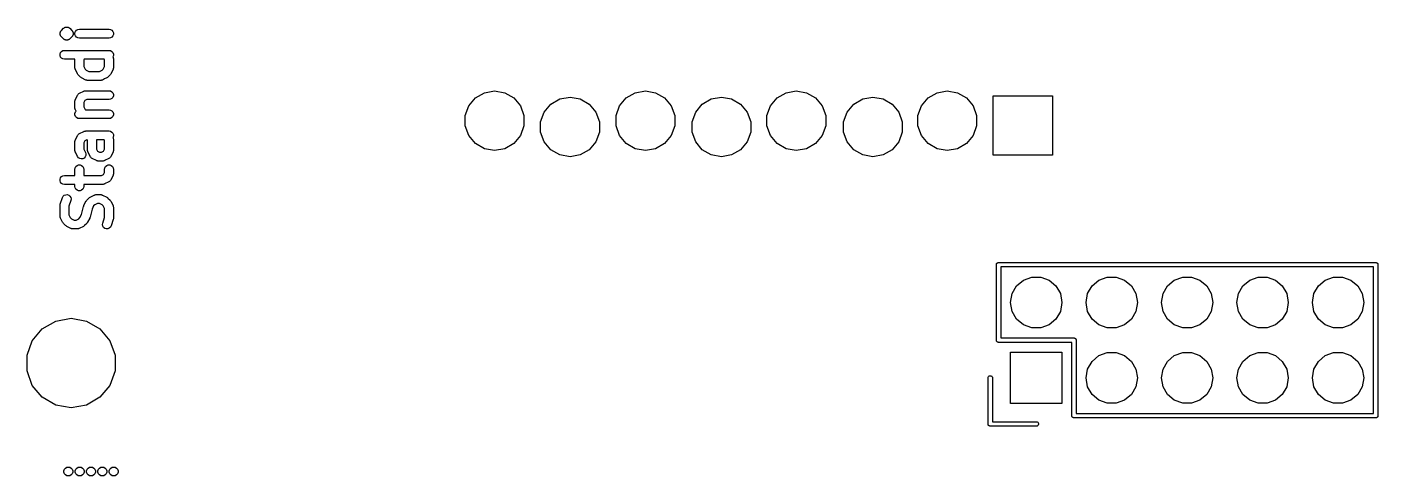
# Model space of a CAD drawing. Extents: x 94.7 to 182.4, y -163.6 to -70.2.
# Drawn here: x 96.02 to 141.5, y -128.8 to -113.69 of the extents above; entities that cross this region are included whole.
import ezdxf

# ---------------------------------------------------------------- set-up
doc = ezdxf.new("R2010")
doc.units = 0
doc.header["$MEASUREMENT"] = 0
doc.layers.add('BLACK', color=7, linetype='CONTINUOUS')

msp = doc.modelspace()

# ---------------------------------------------------------------- linework, layer by layer
at = {"layer": 'Black'}
for p, q in [((97.2547, -113.722), (97.264, -113.713)), ((97.264, -113.713), (97.2759, -113.707)), ((97.2759, -113.707), (97.2866, -113.7)), ((97.2866, -113.7), (97.2993, -113.696)), ((97.2993, -113.696), (97.3112, -113.691)), ((97.3112, -113.691), (97.3243, -113.69)), ((97.3243, -113.69), (97.3369, -113.686)), ((97.3369, -113.686), (97.35, -113.687)), ((97.35, -113.687), (97.3631, -113.686)), ((97.3631, -113.686), (97.3757, -113.69)), ((97.3757, -113.69), (97.3888, -113.691)), ((97.3888, -113.691), (97.4007, -113.696)), ((97.4007, -113.696), (97.4134, -113.7)), ((97.4134, -113.7), (97.4241, -113.707)), ((97.4241, -113.707), (97.436, -113.713)), ((97.436, -113.713), (97.4453, -113.722)), ((97.1291, -113.894), (97.1309, -113.888)), ((97.1303, -113.907), (97.1291, -113.894)), ((97.1291, -113.92), (97.1303, -113.907)), ((97.1309, -113.927), (97.1291, -113.92)), ((97.1309, -113.881), (97.1331, -113.875)), ((97.1309, -113.888), (97.1309, -113.881)), ((97.1309, -113.933), (97.1309, -113.927)), ((97.1331, -113.939), (97.1309, -113.933)), ((97.1331, -113.875), (97.1337, -113.868)), ((97.1337, -113.946), (97.1331, -113.939)), ((97.1337, -113.868), (97.1392, -113.856)), ((97.1392, -113.958), (97.1337, -113.946)), ((97.1392, -113.856), (97.1426, -113.844)), ((97.1426, -113.971), (97.1392, -113.958)), ((97.1426, -113.844), (97.1464, -113.838)), ((97.1464, -113.976), (97.1426, -113.971)), ((97.1464, -113.838), (97.1487, -113.832)), ((97.1487, -113.982), (97.1464, -113.976)), ((97.1487, -113.832), (97.1529, -113.827)), ((97.1529, -113.987), (97.1487, -113.982)), ((97.1529, -113.827), (97.1557, -113.821)), ((97.1557, -113.993), (97.1529, -113.987)), ((97.1557, -113.821), (97.165, -113.812)), ((97.165, -114.002), (97.1557, -113.993)), ((97.165, -113.812), (97.1725, -113.801)), ((97.1725, -114.013), (97.165, -114.002)), ((97.1725, -113.801), (97.2439, -113.73)), ((97.2439, -114.085), (97.1725, -114.013)), ((97.2439, -113.73), (97.2547, -113.722)), ((97.2547, -114.092), (97.2439, -114.085)), ((97.264, -114.101), (97.2547, -114.092)), ((97.2759, -114.107), (97.264, -114.101)), ((97.2866, -114.115), (97.2759, -114.107)), ((97.2993, -114.118), (97.2866, -114.115)), ((97.3112, -114.123), (97.2993, -114.118)), ((97.3243, -114.125), (97.3112, -114.123)), ((97.3369, -114.128), (97.3243, -114.125)), ((97.35, -114.127), (97.3369, -114.128)), ((97.3631, -114.128), (97.35, -114.127)), ((97.3757, -114.125), (97.3631, -114.128)), ((97.3888, -114.123), (97.3757, -114.125)), ((97.4007, -114.118), (97.3888, -114.123)), ((97.4134, -114.115), (97.4007, -114.118)), ((97.4241, -114.107), (97.4134, -114.115)), ((97.436, -114.101), (97.4241, -114.107)), ((97.4453, -114.092), (97.436, -114.101)), ((97.4453, -113.722), (97.4561, -113.73)), ((97.4561, -114.085), (97.4453, -114.092)), ((97.4561, -113.73), (97.5275, -113.801)), ((97.5275, -114.013), (97.4561, -114.085)), ((97.5275, -113.801), (97.535, -113.812)), ((97.535, -114.002), (97.5275, -114.013)), ((97.535, -113.812), (97.5443, -113.821)), ((97.5443, -113.993), (97.535, -114.002)), ((97.5443, -113.821), (97.5471, -113.827)), ((97.5471, -113.987), (97.5443, -113.993)), ((97.5471, -113.827), (97.5513, -113.832)), ((97.5513, -113.982), (97.5471, -113.987)), ((97.5513, -113.832), (97.5536, -113.838)), ((97.5536, -113.976), (97.5513, -113.982)), ((97.5536, -113.838), (97.5574, -113.844)), ((97.5574, -113.971), (97.5536, -113.976)), ((97.5574, -113.844), (97.5608, -113.856)), ((97.5608, -113.958), (97.5574, -113.971)), ((97.5608, -113.856), (97.5663, -113.868)), ((97.5663, -113.946), (97.5608, -113.958)), ((97.5663, -113.868), (97.5669, -113.875)), ((97.5669, -113.939), (97.5663, -113.946)), ((97.5669, -113.875), (97.5692, -113.881)), ((97.5692, -113.933), (97.5669, -113.939)), ((97.5692, -113.881), (97.5692, -113.888)), ((97.5692, -113.888), (97.5709, -113.894)), ((97.5709, -113.92), (97.5692, -113.927)), ((97.5692, -113.927), (97.5692, -113.933)), ((97.5709, -113.894), (97.5697, -113.907)), ((97.5697, -113.907), (97.5709, -113.92)), ((97.6309, -113.881), (97.6487, -113.832)), ((97.6309, -113.933), (97.6309, -113.881)), ((97.6487, -113.982), (97.6309, -113.933)), ((97.6487, -113.832), (97.6822, -113.792)), ((97.6822, -114.022), (97.6487, -113.982)), ((97.6822, -113.792), (97.7273, -113.766)), ((97.7273, -114.048), (97.6822, -114.022)), ((97.7273, -113.766), (97.7786, -113.757)), ((97.7786, -114.057), (97.7273, -114.048)), ((97.7786, -113.757), (98.7786, -113.757)), ((98.7786, -114.057), (97.7786, -114.057)), ((98.7786, -113.757), (98.8299, -113.766)), ((98.8299, -114.048), (98.7786, -114.057)), ((98.8299, -113.766), (98.875, -113.792)), ((98.875, -114.022), (98.8299, -114.048)), ((98.875, -113.792), (98.9085, -113.832)), ((98.9085, -113.982), (98.875, -114.022)), ((98.9085, -113.832), (98.9263, -113.881)), ((98.9263, -113.933), (98.9085, -113.982)), ((98.9263, -113.881), (98.9263, -113.933)), ((97.1309, -114.595), (97.1487, -114.546)), ((97.1309, -114.647), (97.1309, -114.595)), ((97.1487, -114.546), (97.1822, -114.507)), ((97.1822, -114.507), (97.2273, -114.48)), ((97.2273, -114.48), (97.2786, -114.471)), ((97.2786, -114.471), (98.7786, -114.471)), ((98.7786, -114.471), (98.8299, -114.48)), ((98.8299, -114.48), (98.875, -114.507)), ((98.875, -114.507), (98.9085, -114.546)), ((98.9085, -114.546), (98.9263, -114.595)), ((98.9263, -114.595), (98.9263, -114.647)), ((97.1487, -114.696), (97.1309, -114.647)), ((97.1822, -114.736), (97.1487, -114.696)), ((97.2273, -114.762), (97.1822, -114.736)), ((97.2786, -114.771), (97.2273, -114.762)), ((97.6286, -114.771), (97.2786, -114.771)), ((97.6286, -115.05), (97.6286, -114.771)), ((97.6301, -115.059), (97.6286, -115.05)), ((97.6296, -115.067), (97.6301, -115.059)), ((97.6346, -115.084), (97.6296, -115.067)), ((97.6376, -115.101), (97.6346, -115.084)), ((97.9427, -114.771), (97.9286, -114.8)), ((97.9286, -114.8), (97.9286, -115.015)), ((97.9286, -115.015), (97.9733, -115.104)), ((98.6144, -114.771), (97.9427, -114.771)), ((98.5839, -115.104), (98.6286, -115.015)), ((98.6286, -114.8), (98.6144, -114.771)), ((98.6286, -115.015), (98.6286, -114.8)), ((98.9263, -114.647), (98.9101, -114.692)), ((98.9101, -114.692), (98.9127, -114.697)), ((98.9127, -114.697), (98.9152, -114.705)), ((98.9152, -114.705), (98.9195, -114.713)), ((98.9195, -114.713), (98.9226, -114.73)), ((98.9226, -115.084), (98.9195, -115.101)), ((98.9226, -114.73), (98.9276, -114.747)), ((98.9276, -115.067), (98.9226, -115.084)), ((98.9276, -114.747), (98.9271, -114.756)), ((98.9271, -114.756), (98.9286, -114.764)), ((98.9286, -115.05), (98.9271, -115.059)), ((98.9271, -115.059), (98.9276, -115.067)), ((98.9286, -114.764), (98.9286, -115.05)), ((97.6419, -115.109), (97.6376, -115.101)), ((97.6444, -115.117), (97.6419, -115.109)), ((97.7158, -115.26), (97.6444, -115.117)), ((97.7301, -115.279), (97.7158, -115.26)), ((97.7439, -115.299), (97.7301, -115.279)), ((97.8154, -115.37), (97.7439, -115.299)), ((97.8351, -115.384), (97.8154, -115.37)), ((97.8543, -115.398), (97.8351, -115.384)), ((97.9972, -115.47), (97.8543, -115.398)), ((97.9733, -115.104), (98.0103, -115.141)), ((98.0055, -115.472), (97.9972, -115.47)), ((98.013, -115.477), (98.0055, -115.472)), ((98.0103, -115.141), (98.0997, -115.186)), ((98.0303, -115.48), (98.013, -115.477)), ((98.0471, -115.485), (98.0303, -115.48)), ((98.0558, -115.484), (98.0471, -115.485)), ((98.0643, -115.486), (98.0558, -115.484)), ((98.4929, -115.486), (98.0643, -115.486)), ((98.0997, -115.186), (98.4574, -115.186)), ((98.4574, -115.186), (98.5469, -115.141)), ((98.5014, -115.484), (98.4929, -115.486)), ((98.51, -115.485), (98.5014, -115.484)), ((98.5268, -115.48), (98.51, -115.485)), ((98.5442, -115.477), (98.5268, -115.48)), ((98.5517, -115.472), (98.5442, -115.477)), ((98.5469, -115.141), (98.5839, -115.104)), ((98.5599, -115.47), (98.5517, -115.472)), ((98.6286, -115.436), (98.5599, -115.47)), ((98.7028, -115.398), (98.6286, -115.436)), ((98.7221, -115.384), (98.7028, -115.398)), ((98.7418, -115.37), (98.7221, -115.384)), ((98.8132, -115.299), (98.7418, -115.37)), ((98.827, -115.279), (98.8132, -115.299)), ((98.8413, -115.26), (98.827, -115.279)), ((98.9127, -115.117), (98.8413, -115.26)), ((98.9152, -115.109), (98.9127, -115.117)), ((98.9195, -115.101), (98.9152, -115.109)), ((97.6444, -116.126), (97.7158, -115.983)), ((97.7158, -115.983), (97.7289, -115.965)), ((97.7289, -115.965), (97.7411, -115.947)), ((97.7411, -115.947), (97.7444, -115.944)), ((97.7444, -115.944), (97.7469, -115.941)), ((97.7469, -115.941), (97.7652, -115.929)), ((97.7652, -115.929), (97.7829, -115.916)), ((97.7829, -115.916), (97.9258, -115.844)), ((97.9258, -115.844), (97.9341, -115.842)), ((97.9341, -115.842), (97.9416, -115.838)), ((97.9416, -115.838), (97.9589, -115.835)), ((97.9589, -115.835), (97.9757, -115.83)), ((97.9757, -115.83), (97.9843, -115.83)), ((97.9843, -115.83), (97.9929, -115.829)), ((97.9929, -115.829), (98.7786, -115.829)), ((98.7786, -115.829), (98.8299, -115.838)), ((98.8299, -115.838), (98.875, -115.864)), ((98.875, -115.864), (98.9085, -115.904)), ((98.9085, -115.904), (98.9263, -115.953)), ((98.9263, -115.953), (98.9263, -116.005)), ((111.115, -116.071), (111.417, -115.897)), ((111.417, -115.897), (111.76, -115.836)), ((111.76, -115.836), (112.103, -115.897)), ((112.103, -115.897), (112.405, -116.071)), ((116.195, -116.071), (116.497, -115.897)), ((116.497, -115.897), (116.84, -115.836)), ((116.84, -115.836), (117.183, -115.897)), ((117.183, -115.897), (117.485, -116.071)), ((121.275, -116.071), (121.577, -115.897)), ((121.577, -115.897), (121.92, -115.836)), ((121.92, -115.836), (122.263, -115.897)), ((122.263, -115.897), (122.565, -116.071)), ((126.355, -116.071), (126.657, -115.897)), ((126.657, -115.897), (127, -115.836)), ((127, -115.836), (127.343, -115.897)), ((127.343, -115.897), (127.645, -116.071)), ((97.6286, -116.193), (97.6301, -116.184)), ((97.6286, -116.407), (97.6286, -116.193)), ((97.6301, -116.416), (97.6286, -116.407)), ((97.6296, -116.176), (97.6346, -116.159)), ((97.6301, -116.184), (97.6296, -116.176)), ((97.6296, -116.424), (97.6301, -116.416)), ((97.6346, -116.441), (97.6296, -116.424)), ((97.6346, -116.159), (97.6376, -116.142)), ((97.6376, -116.458), (97.6346, -116.441)), ((97.6376, -116.142), (97.6419, -116.134)), ((97.6419, -116.134), (97.6444, -116.126)), ((97.9618, -116.162), (97.9286, -116.228)), ((97.9286, -116.228), (97.9286, -116.372)), ((97.9286, -116.372), (97.9733, -116.461)), ((98.0283, -116.129), (97.9618, -116.162)), ((98.7786, -116.129), (98.0283, -116.129)), ((98.8299, -116.12), (98.7786, -116.129)), ((98.875, -116.093), (98.8299, -116.12)), ((98.9085, -116.054), (98.875, -116.093)), ((98.9263, -116.005), (98.9085, -116.054)), ((110.771, -116.666), (110.891, -116.338)), ((110.891, -116.338), (111.115, -116.071)), ((112.405, -116.071), (112.629, -116.338)), ((112.629, -116.338), (112.749, -116.666)), ((113.431, -116.548), (113.655, -116.281)), ((113.655, -116.281), (113.957, -116.107)), ((113.957, -116.107), (114.3, -116.046)), ((114.3, -116.046), (114.643, -116.107)), ((114.643, -116.107), (114.945, -116.281)), ((114.945, -116.281), (115.169, -116.548)), ((115.851, -116.666), (115.971, -116.338)), ((115.971, -116.338), (116.195, -116.071)), ((117.485, -116.071), (117.709, -116.338)), ((117.709, -116.338), (117.829, -116.666)), ((118.531, -116.548), (118.755, -116.281)), ((118.755, -116.281), (119.057, -116.107)), ((119.057, -116.107), (119.4, -116.046)), ((119.4, -116.046), (119.743, -116.107)), ((119.743, -116.107), (120.045, -116.281)), ((120.045, -116.281), (120.269, -116.548)), ((120.931, -116.666), (121.051, -116.338)), ((121.051, -116.338), (121.275, -116.071)), ((122.565, -116.071), (122.789, -116.338)), ((122.789, -116.338), (122.909, -116.666)), ((123.631, -116.548), (123.855, -116.281)), ((123.855, -116.281), (124.157, -116.107)), ((124.157, -116.107), (124.5, -116.046)), ((124.5, -116.046), (124.843, -116.107)), ((124.843, -116.107), (125.145, -116.281)), ((125.145, -116.281), (125.369, -116.548)), ((126.011, -116.666), (126.131, -116.338)), ((126.131, -116.338), (126.355, -116.071)), ((127.645, -116.071), (127.869, -116.338)), ((127.869, -116.338), (127.989, -116.666)), ((128.55, -118), (128.55, -116)), ((128.55, -116), (130.55, -116)), ((130.55, -116), (130.55, -118)), ((97.6309, -116.595), (97.6487, -116.546)), ((97.6309, -116.647), (97.6309, -116.595)), ((97.6487, -116.696), (97.6309, -116.647)), ((97.6419, -116.466), (97.6376, -116.458)), ((97.6444, -116.474), (97.6419, -116.466)), ((97.6686, -116.523), (97.6444, -116.474)), ((97.6487, -116.546), (97.6686, -116.523)), ((97.6822, -116.736), (97.6487, -116.696)), ((97.7273, -116.762), (97.6822, -116.736)), ((97.7786, -116.771), (97.7273, -116.762)), ((98.7786, -116.771), (97.7786, -116.771)), ((97.9733, -116.461), (97.9836, -116.471)), ((97.9836, -116.471), (98.7786, -116.471)), ((98.7786, -116.471), (98.8299, -116.48)), ((98.8299, -116.762), (98.7786, -116.771)), ((98.8299, -116.48), (98.875, -116.507)), ((98.875, -116.736), (98.8299, -116.762)), ((98.875, -116.507), (98.9085, -116.546)), ((98.9085, -116.696), (98.875, -116.736)), ((98.9085, -116.546), (98.9263, -116.595)), ((98.9263, -116.647), (98.9085, -116.696)), ((98.9263, -116.595), (98.9263, -116.647)), ((110.771, -117.014), (110.771, -116.666)), ((112.749, -116.666), (112.749, -117.014)), ((113.311, -116.876), (113.431, -116.548)), ((113.311, -117.224), (113.311, -116.876)), ((115.169, -116.548), (115.289, -116.876)), ((115.289, -116.876), (115.289, -117.224)), ((115.851, -117.014), (115.851, -116.666)), ((117.829, -116.666), (117.829, -117.014)), ((118.411, -116.876), (118.531, -116.548)), ((118.411, -117.224), (118.411, -116.876)), ((120.269, -116.548), (120.389, -116.876)), ((120.389, -116.876), (120.389, -117.224)), ((120.931, -117.014), (120.931, -116.666)), ((122.909, -116.666), (122.909, -117.014)), ((123.511, -116.876), (123.631, -116.548)), ((123.511, -117.224), (123.511, -116.876)), ((125.369, -116.548), (125.489, -116.876)), ((125.489, -116.876), (125.489, -117.224)), ((126.011, -117.014), (126.011, -116.666)), ((127.989, -116.666), (127.989, -117.014)), ((97.6444, -117.483), (97.7158, -117.34)), ((97.7158, -117.34), (97.7289, -117.322)), ((97.7289, -117.322), (97.7411, -117.304)), ((97.7411, -117.304), (97.7444, -117.302)), ((97.7444, -117.302), (97.7469, -117.298)), ((97.7469, -117.298), (97.7652, -117.286)), ((97.7652, -117.286), (97.7829, -117.273)), ((97.7829, -117.273), (97.9258, -117.202)), ((97.9258, -117.202), (97.9341, -117.199)), ((97.9341, -117.199), (97.9416, -117.195)), ((97.9416, -117.195), (97.9589, -117.192)), ((97.9589, -117.192), (97.9757, -117.187)), ((97.9757, -117.187), (97.9843, -117.187)), ((97.9843, -117.187), (97.9929, -117.186)), ((97.9929, -117.186), (98.7786, -117.186)), ((98.7786, -117.186), (98.8299, -117.195)), ((98.8299, -117.195), (98.875, -117.221)), ((98.875, -117.221), (98.9085, -117.261)), ((98.9085, -117.261), (98.9263, -117.31)), ((98.9263, -117.31), (98.9263, -117.362)), ((110.891, -117.342), (110.771, -117.014)), ((111.115, -117.609), (110.891, -117.342)), ((112.629, -117.342), (112.405, -117.609)), ((112.749, -117.014), (112.629, -117.342)), ((113.431, -117.552), (113.311, -117.224)), ((115.289, -117.224), (115.169, -117.552)), ((115.971, -117.342), (115.851, -117.014)), ((116.195, -117.609), (115.971, -117.342)), ((117.709, -117.342), (117.485, -117.609)), ((117.829, -117.014), (117.709, -117.342)), ((118.531, -117.552), (118.411, -117.224)), ((120.389, -117.224), (120.269, -117.552)), ((121.051, -117.342), (120.931, -117.014)), ((121.275, -117.609), (121.051, -117.342)), ((122.789, -117.342), (122.565, -117.609)), ((122.909, -117.014), (122.789, -117.342)), ((123.631, -117.552), (123.511, -117.224)), ((125.489, -117.224), (125.369, -117.552)), ((126.131, -117.342), (126.011, -117.014)), ((126.355, -117.609), (126.131, -117.342)), ((127.869, -117.342), (127.645, -117.609)), ((127.989, -117.014), (127.869, -117.342)), ((97.6286, -117.55), (97.6301, -117.541)), ((97.6286, -117.836), (97.6286, -117.55)), ((97.6296, -117.533), (97.6346, -117.516)), ((97.6301, -117.541), (97.6296, -117.533)), ((97.6346, -117.516), (97.6376, -117.499)), ((97.6376, -117.499), (97.6419, -117.491)), ((97.6419, -117.491), (97.6444, -117.483)), ((97.9618, -117.519), (97.9286, -117.585)), ((97.9286, -117.585), (97.9286, -117.8)), ((97.9286, -117.8), (97.9842, -117.911)), ((98.0283, -117.486), (97.9618, -117.519)), ((98.043, -117.486), (98.0283, -117.486)), ((98.0571, -117.514), (98.043, -117.486)), ((98.0571, -117.836), (98.0571, -117.514)), ((98.6144, -117.486), (98.3571, -117.486)), ((98.3571, -117.486), (98.3571, -117.8)), ((98.3571, -117.8), (98.3904, -117.867)), ((98.5953, -117.867), (98.6286, -117.8)), ((98.6286, -117.514), (98.6144, -117.486)), ((98.6286, -117.8), (98.6286, -117.514)), ((98.9263, -117.362), (98.9101, -117.406)), ((98.9101, -117.406), (98.9127, -117.411)), ((98.9127, -117.411), (98.9152, -117.42)), ((98.9152, -117.42), (98.9195, -117.427)), ((98.9195, -117.427), (98.9226, -117.445)), ((98.9226, -117.445), (98.9276, -117.461)), ((98.9276, -117.461), (98.9271, -117.47)), ((98.9271, -117.47), (98.9286, -117.479)), ((98.9286, -117.479), (98.9286, -117.836)), ((111.417, -117.783), (111.115, -117.609)), ((111.76, -117.844), (111.417, -117.783)), ((112.103, -117.783), (111.76, -117.844)), ((112.405, -117.609), (112.103, -117.783)), ((113.655, -117.819), (113.431, -117.552)), ((115.169, -117.552), (114.945, -117.819)), ((116.497, -117.783), (116.195, -117.609)), ((116.84, -117.844), (116.497, -117.783)), ((117.183, -117.783), (116.84, -117.844)), ((117.485, -117.609), (117.183, -117.783)), ((118.755, -117.819), (118.531, -117.552)), ((120.269, -117.552), (120.045, -117.819)), ((121.577, -117.783), (121.275, -117.609)), ((121.92, -117.844), (121.577, -117.783)), ((122.263, -117.783), (121.92, -117.844)), ((122.565, -117.609), (122.263, -117.783)), ((123.855, -117.819), (123.631, -117.552)), ((125.369, -117.552), (125.145, -117.819)), ((126.657, -117.783), (126.355, -117.609)), ((127, -117.844), (126.657, -117.783)), ((127.343, -117.783), (127, -117.844)), ((127.645, -117.609), (127.343, -117.783)), ((97.6301, -117.844), (97.6286, -117.836)), ((97.6296, -117.853), (97.6301, -117.844)), ((97.6346, -117.87), (97.6296, -117.853)), ((97.6376, -117.887), (97.6346, -117.87)), ((97.6419, -117.895), (97.6376, -117.887)), ((97.6444, -117.903), (97.6419, -117.895)), ((97.7158, -118.046), (97.6444, -117.903)), ((97.7469, -118.087), (97.7158, -118.046)), ((97.7903, -118.116), (97.7469, -118.087)), ((97.841, -118.128), (97.7903, -118.116)), ((97.8928, -118.122), (97.841, -118.128)), ((97.9394, -118.099), (97.8928, -118.122)), ((97.9752, -118.061), (97.9394, -118.099)), ((97.9959, -118.013), (97.9752, -118.061)), ((97.9842, -117.911), (97.999, -117.961)), ((97.999, -117.961), (97.9959, -118.013)), ((98.0586, -117.844), (98.0571, -117.836)), ((98.0581, -117.853), (98.0586, -117.844)), ((98.0631, -117.87), (98.0581, -117.853)), ((98.0662, -117.887), (98.0631, -117.87)), ((98.0705, -117.895), (98.0662, -117.887)), ((98.073, -117.903), (98.0705, -117.895)), ((98.1444, -118.046), (98.073, -117.903)), ((98.1575, -118.063), (98.1444, -118.046)), ((98.1696, -118.082), (98.1575, -118.063)), ((98.173, -118.084), (98.1696, -118.082)), ((98.1754, -118.087), (98.173, -118.084)), ((98.1938, -118.1), (98.1754, -118.087)), ((98.2115, -118.113), (98.1938, -118.1)), ((98.3543, -118.184), (98.2115, -118.113)), ((98.3626, -118.187), (98.3543, -118.184)), ((98.3701, -118.191), (98.3626, -118.187)), ((98.3874, -118.194), (98.3701, -118.191)), ((98.4043, -118.199), (98.3874, -118.194)), ((98.3904, -117.867), (98.4568, -117.9)), ((98.4129, -118.198), (98.4043, -118.199)), ((98.4214, -118.2), (98.4129, -118.198)), ((98.5643, -118.2), (98.4214, -118.2)), ((98.4568, -117.9), (98.5289, -117.9)), ((98.5289, -117.9), (98.5953, -117.867)), ((98.5728, -118.198), (98.5643, -118.2)), ((98.5814, -118.199), (98.5728, -118.198)), ((98.5983, -118.194), (98.5814, -118.199)), ((98.6156, -118.191), (98.5983, -118.194)), ((98.6231, -118.187), (98.6156, -118.191)), ((98.6286, -118.185), (98.6231, -118.187)), ((98.6314, -118.184), (98.6286, -118.185)), ((98.7742, -118.113), (98.6314, -118.184)), ((98.7919, -118.1), (98.7742, -118.113)), ((98.8103, -118.087), (98.7919, -118.1)), ((98.8127, -118.084), (98.8103, -118.087)), ((98.8161, -118.082), (98.8127, -118.084)), ((98.8282, -118.063), (98.8161, -118.082)), ((98.8413, -118.046), (98.8282, -118.063)), ((98.9127, -117.903), (98.8413, -118.046)), ((98.9152, -117.895), (98.9127, -117.903)), ((98.9195, -117.887), (98.9152, -117.895)), ((98.9226, -117.87), (98.9195, -117.887)), ((98.9276, -117.853), (98.9226, -117.87)), ((98.9286, -117.836), (98.9271, -117.844)), ((98.9271, -117.844), (98.9276, -117.853)), ((113.957, -117.993), (113.655, -117.819)), ((114.3, -118.054), (113.957, -117.993)), ((114.643, -117.993), (114.3, -118.054)), ((114.945, -117.819), (114.643, -117.993)), ((119.057, -117.993), (118.755, -117.819)), ((119.4, -118.054), (119.057, -117.993)), ((119.743, -117.993), (119.4, -118.054)), ((120.045, -117.819), (119.743, -117.993)), ((124.157, -117.993), (123.855, -117.819)), ((124.5, -118.054), (124.157, -117.993)), ((124.843, -117.993), (124.5, -118.054)), ((125.145, -117.819), (124.843, -117.993)), ((130.55, -118), (128.55, -118)), ((97.1487, -118.761), (97.1822, -118.721)), ((97.1822, -118.721), (97.2273, -118.695)), ((97.2273, -118.695), (97.2786, -118.686)), ((97.2786, -118.686), (97.6286, -118.686)), ((97.6286, -118.479), (97.6376, -118.427)), ((97.6286, -118.686), (97.6286, -118.479)), ((97.6376, -118.427), (97.6637, -118.382)), ((97.6637, -118.382), (97.7036, -118.349)), ((97.7036, -118.349), (97.7525, -118.331)), ((97.7525, -118.331), (97.8046, -118.331)), ((97.8046, -118.331), (97.8536, -118.349)), ((97.8536, -118.349), (97.8935, -118.382)), ((97.8935, -118.382), (97.9195, -118.427)), ((97.9195, -118.427), (97.9286, -118.479)), ((97.9286, -118.479), (97.9286, -118.686)), ((97.9286, -118.686), (98.5289, -118.686)), ((98.5289, -118.686), (98.5953, -118.652)), ((98.5953, -118.652), (98.6286, -118.586)), ((98.6286, -118.479), (98.6376, -118.427)), ((98.6286, -118.586), (98.6286, -118.479)), ((98.6376, -118.427), (98.6637, -118.382)), ((98.6637, -118.382), (98.7036, -118.349)), ((98.7036, -118.349), (98.7525, -118.331)), ((98.7525, -118.331), (98.8046, -118.331)), ((98.8046, -118.331), (98.8536, -118.349)), ((98.9127, -118.689), (98.8413, -118.831)), ((98.8536, -118.349), (98.8935, -118.382)), ((98.8935, -118.382), (98.9195, -118.427)), ((98.9152, -118.68), (98.9127, -118.689)), ((98.9195, -118.673), (98.9152, -118.68)), ((98.9195, -118.427), (98.9286, -118.479)), ((98.9226, -118.655), (98.9195, -118.673)), ((98.9276, -118.639), (98.9226, -118.655)), ((98.9286, -118.621), (98.9271, -118.63)), ((98.9271, -118.63), (98.9276, -118.639)), ((98.9286, -118.479), (98.9286, -118.621)), ((97.1309, -118.81), (97.1487, -118.761)), ((97.1309, -118.862), (97.1309, -118.81)), ((97.1487, -118.911), (97.1309, -118.862)), ((97.1822, -118.951), (97.1487, -118.911)), ((97.2273, -118.977), (97.1822, -118.951)), ((97.2786, -118.986), (97.2273, -118.977)), ((97.6286, -118.986), (97.2786, -118.986)), ((97.6286, -119.05), (97.6286, -118.986)), ((97.6376, -119.101), (97.6286, -119.05)), ((97.6637, -119.146), (97.6376, -119.101)), ((97.7036, -119.18), (97.6637, -119.146)), ((97.8935, -119.146), (97.8536, -119.18)), ((97.9195, -119.101), (97.8935, -119.146)), ((97.9286, -119.05), (97.9195, -119.101)), ((98.5643, -118.986), (97.9286, -118.986)), ((97.9286, -118.986), (97.9286, -119.05)), ((98.5728, -118.984), (98.5643, -118.986)), ((98.5814, -118.985), (98.5728, -118.984)), ((98.5983, -118.98), (98.5814, -118.985)), ((98.6156, -118.977), (98.5983, -118.98)), ((98.6231, -118.972), (98.6156, -118.977)), ((98.6314, -118.97), (98.6231, -118.972)), ((98.7742, -118.898), (98.6314, -118.97)), ((98.7919, -118.885), (98.7742, -118.898)), ((98.8103, -118.873), (98.7919, -118.885)), ((98.8127, -118.87), (98.8103, -118.873)), ((98.8161, -118.867), (98.8127, -118.87)), ((98.8282, -118.849), (98.8161, -118.867)), ((98.8413, -118.831), (98.8282, -118.849)), ((97.1363, -119.645), (97.2077, -119.431)), ((97.2077, -119.431), (97.2325, -119.385)), ((97.2325, -119.385), (97.2715, -119.351)), ((97.2715, -119.351), (97.3199, -119.332)), ((97.3199, -119.332), (97.372, -119.33)), ((97.372, -119.33), (97.4214, -119.347)), ((97.4214, -119.347), (97.4622, -119.379)), ((97.4923, -119.526), (97.4286, -119.717)), ((97.4622, -119.379), (97.4895, -119.423)), ((97.4895, -119.423), (97.4999, -119.474)), ((97.4999, -119.474), (97.4923, -119.526)), ((97.7525, -119.198), (97.7036, -119.18)), ((97.8046, -119.198), (97.7525, -119.198)), ((97.8536, -119.18), (97.8046, -119.198)), ((97.9301, -119.697), (98.0016, -119.554)), ((98.0016, -119.554), (98.0159, -119.535)), ((98.0159, -119.535), (98.0296, -119.515)), ((98.0296, -119.515), (98.1011, -119.444)), ((98.1011, -119.444), (98.1208, -119.43)), ((98.1208, -119.43), (98.1401, -119.416)), ((98.1401, -119.416), (98.2829, -119.344)), ((98.2829, -119.344), (98.2912, -119.342)), ((98.2912, -119.342), (98.2987, -119.338)), ((98.3854, -119.629), (98.296, -119.673)), ((98.2987, -119.338), (98.316, -119.335)), ((98.316, -119.335), (98.3329, -119.33)), ((98.3329, -119.33), (98.3415, -119.33)), ((98.3415, -119.33), (98.35, -119.329)), ((98.35, -119.329), (98.4929, -119.329)), ((98.4574, -119.629), (98.3854, -119.629)), ((98.5469, -119.673), (98.4574, -119.629)), ((98.4929, -119.329), (98.5014, -119.33)), ((98.5014, -119.33), (98.51, -119.33)), ((98.51, -119.33), (98.5269, -119.335)), ((98.5269, -119.335), (98.5442, -119.338)), ((98.5442, -119.338), (98.5517, -119.342)), ((98.5517, -119.342), (98.5599, -119.344)), ((98.5599, -119.344), (98.7028, -119.416)), ((98.7028, -119.416), (98.7221, -119.43)), ((98.7221, -119.43), (98.7418, -119.444)), ((98.7418, -119.444), (98.8132, -119.515)), ((98.8132, -119.515), (98.827, -119.535)), ((98.827, -119.535), (98.8413, -119.554)), ((98.8413, -119.554), (98.9127, -119.697)), ((97.1286, -119.693), (97.1327, -119.669)), ((97.1286, -120.05), (97.1286, -119.693)), ((97.1301, -120.059), (97.1286, -120.05)), ((97.1296, -120.067), (97.1301, -120.059)), ((97.1346, -120.084), (97.1296, -120.067)), ((97.1327, -119.669), (97.1363, -119.645)), ((97.1376, -120.101), (97.1346, -120.084)), ((97.4286, -119.717), (97.4286, -120.015)), ((97.4286, -120.015), (97.4733, -120.104)), ((97.7982, -120.104), (97.8513, -119.998)), ((97.8513, -119.998), (97.9188, -119.728)), ((97.9188, -119.728), (97.9254, -119.713)), ((97.9254, -119.713), (97.9301, -119.697)), ((98.1384, -120.086), (98.1317, -120.101)), ((98.2058, -119.817), (98.1384, -120.086)), ((98.259, -119.71), (98.2058, -119.817)), ((98.296, -119.673), (98.259, -119.71)), ((98.5839, -119.71), (98.5469, -119.673)), ((98.6286, -119.8), (98.5839, -119.71)), ((98.6286, -120.097), (98.6286, -119.8)), ((98.9127, -119.697), (98.9152, -119.705)), ((98.9152, -119.705), (98.9195, -119.713)), ((98.9195, -119.713), (98.9226, -119.73)), ((98.9226, -119.73), (98.9276, -119.747)), ((98.9276, -119.747), (98.9271, -119.756)), ((98.9271, -119.756), (98.9286, -119.764)), ((98.9286, -119.764), (98.9286, -120.121)), ((97.1419, -120.109), (97.1376, -120.101)), ((97.1444, -120.117), (97.1419, -120.109)), ((97.2158, -120.26), (97.1444, -120.117)), ((97.2301, -120.279), (97.2158, -120.26)), ((97.2439, -120.299), (97.2301, -120.279)), ((97.3154, -120.37), (97.2439, -120.299)), ((97.3351, -120.384), (97.3154, -120.37)), ((97.3543, -120.398), (97.3351, -120.384)), ((97.4972, -120.47), (97.3543, -120.398)), ((97.4733, -120.104), (97.5103, -120.141)), ((97.5055, -120.472), (97.4972, -120.47)), ((97.513, -120.477), (97.5055, -120.472)), ((97.5103, -120.141), (97.5997, -120.186)), ((97.5303, -120.48), (97.513, -120.477)), ((97.5471, -120.485), (97.5303, -120.48)), ((97.5558, -120.484), (97.5471, -120.485)), ((97.5643, -120.486), (97.5558, -120.484)), ((97.7071, -120.486), (97.5643, -120.486)), ((97.5997, -120.186), (97.6717, -120.186)), ((97.6717, -120.186), (97.7611, -120.141)), ((97.7157, -120.484), (97.7071, -120.486)), ((97.7243, -120.485), (97.7157, -120.484)), ((97.7411, -120.48), (97.7243, -120.485)), ((97.7584, -120.477), (97.7411, -120.48)), ((97.7659, -120.472), (97.7584, -120.477)), ((97.7611, -120.141), (97.7982, -120.104)), ((97.7742, -120.47), (97.7659, -120.472)), ((97.9171, -120.398), (97.7742, -120.47)), ((97.9364, -120.384), (97.9171, -120.398)), ((97.9561, -120.37), (97.9364, -120.384)), ((98.0275, -120.299), (97.9561, -120.37)), ((98.0413, -120.279), (98.0275, -120.299)), ((98.0556, -120.26), (98.0413, -120.279)), ((98.127, -120.117), (98.0556, -120.26)), ((98.1317, -120.101), (98.127, -120.117)), ((98.5572, -120.34), (98.5648, -120.288)), ((98.5676, -120.391), (98.5572, -120.34)), ((98.5648, -120.288), (98.6286, -120.097)), ((98.5949, -120.435), (98.5676, -120.391)), ((98.6357, -120.468), (98.5949, -120.435)), ((98.6851, -120.484), (98.6357, -120.468)), ((98.7372, -120.483), (98.6851, -120.484)), ((98.7857, -120.464), (98.7372, -120.483)), ((98.8246, -120.429), (98.7857, -120.464)), ((98.8494, -120.383), (98.8246, -120.429)), ((98.9209, -120.169), (98.8494, -120.383)), ((98.9244, -120.145), (98.9209, -120.169)), ((98.9286, -120.121), (98.9244, -120.145)), ((128.655, -121.69), (128.656, -121.684)), ((128.655, -124.23), (128.655, -121.69)), ((128.656, -121.677), (128.658, -121.671)), ((128.656, -121.684), (128.656, -121.677)), ((128.658, -121.671), (128.66, -121.664)), ((128.66, -121.664), (128.663, -121.659)), ((128.663, -121.659), (128.665, -121.653)), ((128.665, -121.653), (128.669, -121.647)), ((128.669, -121.647), (128.673, -121.642)), ((128.673, -121.642), (128.678, -121.638)), ((128.678, -121.638), (128.682, -121.633)), ((128.682, -121.633), (128.687, -121.629)), ((128.687, -121.629), (128.693, -121.625)), ((128.693, -121.625), (128.699, -121.623)), ((128.699, -121.623), (128.704, -121.62)), ((128.704, -121.62), (128.711, -121.618)), ((128.711, -121.618), (128.717, -121.616)), ((128.717, -121.616), (128.724, -121.616)), ((128.724, -121.616), (128.73, -121.615)), ((128.73, -121.615), (141.43, -121.615)), ((141.355, -121.765), (128.805, -121.765)), ((128.805, -121.765), (128.805, -124.155)), ((141.355, -126.695), (141.355, -121.765)), ((141.43, -121.615), (141.436, -121.616)), ((141.436, -121.616), (141.443, -121.616)), ((141.443, -121.616), (141.449, -121.618)), ((141.449, -121.618), (141.456, -121.62)), ((141.456, -121.62), (141.461, -121.623)), ((141.461, -121.623), (141.468, -121.625)), ((141.468, -121.625), (141.473, -121.629)), ((141.473, -121.629), (141.478, -121.633)), ((141.478, -121.633), (141.482, -121.638)), ((141.482, -121.638), (141.487, -121.642)), ((141.487, -121.642), (141.491, -121.647)), ((141.491, -121.647), (141.495, -121.653)), ((141.495, -121.653), (141.497, -121.659)), ((141.497, -121.659), (141.5, -121.664)), ((141.5, -121.664), (141.502, -121.671)), ((141.502, -121.671), (141.504, -121.677)), ((141.504, -121.677), (141.504, -121.684)), ((141.504, -121.684), (141.505, -121.69)), ((141.505, -121.69), (141.505, -126.77)), ((129.338, -122.402), (129.568, -122.209)), ((129.568, -122.209), (129.85, -122.106)), ((129.85, -122.106), (130.15, -122.106)), ((130.15, -122.106), (130.432, -122.209)), ((130.432, -122.209), (130.662, -122.402)), ((131.878, -122.402), (132.108, -122.209)), ((132.108, -122.209), (132.39, -122.106)), ((132.39, -122.106), (132.69, -122.106)), ((132.69, -122.106), (132.972, -122.209)), ((132.972, -122.209), (133.202, -122.402)), ((134.418, -122.402), (134.648, -122.209)), ((134.648, -122.209), (134.93, -122.106)), ((134.93, -122.106), (135.23, -122.106)), ((135.23, -122.106), (135.512, -122.209)), ((135.512, -122.209), (135.742, -122.402)), ((136.958, -122.402), (137.188, -122.209)), ((137.188, -122.209), (137.47, -122.106)), ((137.47, -122.106), (137.77, -122.106)), ((137.77, -122.106), (138.052, -122.209)), ((138.052, -122.209), (138.282, -122.402)), ((139.498, -122.402), (139.728, -122.209)), ((139.728, -122.209), (140.01, -122.106)), ((140.01, -122.106), (140.31, -122.106)), ((140.31, -122.106), (140.592, -122.209)), ((140.592, -122.209), (140.822, -122.402)), ((129.136, -122.957), (129.188, -122.661)), ((129.188, -122.661), (129.338, -122.402)), ((130.662, -122.402), (130.812, -122.661)), ((130.812, -122.661), (130.864, -122.957)), ((131.676, -122.957), (131.728, -122.661)), ((131.728, -122.661), (131.878, -122.402)), ((133.202, -122.402), (133.352, -122.661)), ((133.352, -122.661), (133.404, -122.957)), ((134.216, -122.957), (134.268, -122.661)), ((134.268, -122.661), (134.418, -122.402)), ((135.742, -122.402), (135.892, -122.661)), ((135.892, -122.661), (135.944, -122.957)), ((136.756, -122.957), (136.808, -122.661)), ((136.808, -122.661), (136.958, -122.402)), ((138.282, -122.402), (138.432, -122.661)), ((138.432, -122.661), (138.484, -122.957)), ((139.296, -122.957), (139.348, -122.661)), ((139.348, -122.661), (139.498, -122.402)), ((140.822, -122.402), (140.972, -122.661)), ((140.972, -122.661), (141.024, -122.957)), ((129.136, -122.963), (129.136, -122.957)), ((129.188, -123.259), (129.136, -122.963)), ((129.338, -123.518), (129.188, -123.259)), ((130.812, -123.259), (130.662, -123.518)), ((130.864, -122.963), (130.812, -123.259)), ((130.864, -122.957), (130.864, -122.963)), ((131.676, -122.963), (131.676, -122.957)), ((131.728, -123.259), (131.676, -122.963)), ((131.878, -123.518), (131.728, -123.259)), ((133.352, -123.259), (133.202, -123.518)), ((133.404, -122.963), (133.352, -123.259)), ((133.404, -122.957), (133.404, -122.963)), ((134.216, -122.963), (134.216, -122.957)), ((134.268, -123.259), (134.216, -122.963)), ((134.418, -123.518), (134.268, -123.259)), ((135.892, -123.259), (135.742, -123.518)), ((135.944, -122.963), (135.892, -123.259)), ((135.944, -122.957), (135.944, -122.963)), ((136.756, -122.963), (136.756, -122.957)), ((136.808, -123.259), (136.756, -122.963)), ((136.958, -123.518), (136.808, -123.259)), ((138.432, -123.259), (138.282, -123.518)), ((138.484, -122.963), (138.432, -123.259)), ((138.484, -122.957), (138.484, -122.963)), ((139.296, -122.963), (139.296, -122.957)), ((139.348, -123.259), (139.296, -122.963)), ((139.498, -123.518), (139.348, -123.259)), ((140.972, -123.259), (140.822, -123.518)), ((141.024, -122.963), (140.972, -123.259)), ((141.024, -122.957), (141.024, -122.963)), ((96.5321, -123.847), (96.985, -123.585)), ((96.985, -123.585), (97.5, -123.494)), ((97.5, -123.494), (98.015, -123.585)), ((98.015, -123.585), (98.4679, -123.847)), ((129.568, -123.711), (129.338, -123.518)), ((129.85, -123.814), (129.568, -123.711)), ((130.432, -123.711), (130.15, -123.814)), ((130.662, -123.518), (130.432, -123.711)), ((132.108, -123.711), (131.878, -123.518)), ((132.39, -123.814), (132.108, -123.711)), ((132.972, -123.711), (132.69, -123.814)), ((133.202, -123.518), (132.972, -123.711)), ((134.648, -123.711), (134.418, -123.518)), ((134.93, -123.814), (134.648, -123.711)), ((135.512, -123.711), (135.23, -123.814)), ((135.742, -123.518), (135.512, -123.711)), ((137.188, -123.711), (136.958, -123.518)), ((137.47, -123.814), (137.188, -123.711)), ((138.052, -123.711), (137.77, -123.814)), ((138.282, -123.518), (138.052, -123.711)), ((139.728, -123.711), (139.498, -123.518)), ((140.01, -123.814), (139.728, -123.711)), ((140.592, -123.711), (140.31, -123.814)), ((140.822, -123.518), (140.592, -123.711)), ((96.196, -124.247), (96.5321, -123.847)), ((98.4679, -123.847), (98.804, -124.247)), ((128.805, -124.155), (131.27, -124.155)), ((130.15, -123.814), (129.85, -123.814)), ((131.27, -124.155), (131.276, -124.156)), ((131.276, -124.156), (131.283, -124.156)), ((131.283, -124.156), (131.289, -124.158)), ((131.289, -124.158), (131.296, -124.16)), ((131.296, -124.16), (131.301, -124.163)), ((131.301, -124.163), (131.308, -124.165)), ((131.308, -124.165), (131.313, -124.169)), ((131.313, -124.169), (131.318, -124.173)), ((131.318, -124.173), (131.322, -124.178)), ((131.322, -124.178), (131.327, -124.182)), ((132.69, -123.814), (132.39, -123.814)), ((135.23, -123.814), (134.93, -123.814)), ((137.77, -123.814), (137.47, -123.814)), ((140.31, -123.814), (140.01, -123.814)), ((96.0171, -124.739), (96.196, -124.247)), ((98.804, -124.247), (98.9829, -124.739)), ((128.656, -124.236), (128.655, -124.23)), ((128.656, -124.243), (128.656, -124.236)), ((128.658, -124.249), (128.656, -124.243)), ((128.66, -124.256), (128.658, -124.249)), ((128.663, -124.261), (128.66, -124.256)), ((128.665, -124.268), (128.663, -124.261)), ((128.669, -124.273), (128.665, -124.268)), ((128.673, -124.278), (128.669, -124.273)), ((128.678, -124.282), (128.673, -124.278)), ((128.682, -124.287), (128.678, -124.282)), ((128.687, -124.291), (128.682, -124.287)), ((128.693, -124.295), (128.687, -124.291)), ((128.699, -124.297), (128.693, -124.295)), ((128.704, -124.3), (128.699, -124.297)), ((128.711, -124.302), (128.704, -124.3)), ((128.717, -124.304), (128.711, -124.302)), ((128.724, -124.304), (128.717, -124.304)), ((128.73, -124.305), (128.724, -124.304)), ((131.195, -124.305), (128.73, -124.305)), ((129.136, -126.364), (129.136, -124.636)), ((129.136, -124.636), (130.864, -124.636)), ((130.864, -124.636), (130.864, -126.364)), ((131.195, -126.77), (131.195, -124.305)), ((131.327, -124.182), (131.331, -124.187)), ((131.331, -124.187), (131.335, -124.193)), ((131.335, -124.193), (131.337, -124.199)), ((131.337, -124.199), (131.34, -124.204)), ((131.34, -124.204), (131.342, -124.211)), ((131.342, -124.211), (131.344, -124.217)), ((131.344, -124.217), (131.344, -124.224)), ((131.344, -124.224), (131.345, -124.23)), ((131.345, -124.23), (131.345, -126.695)), ((96.0171, -125.261), (96.0171, -124.739)), ((98.9829, -124.739), (98.9829, -125.261)), ((131.728, -125.201), (131.878, -124.942)), ((131.878, -124.942), (132.108, -124.749)), ((132.108, -124.749), (132.39, -124.646)), ((132.39, -124.646), (132.69, -124.646)), ((132.69, -124.646), (132.972, -124.749)), ((132.972, -124.749), (133.202, -124.942)), ((133.202, -124.942), (133.352, -125.201)), ((134.268, -125.201), (134.418, -124.942)), ((134.418, -124.942), (134.648, -124.749)), ((134.648, -124.749), (134.93, -124.646)), ((134.93, -124.646), (135.23, -124.646)), ((135.23, -124.646), (135.512, -124.749)), ((135.512, -124.749), (135.742, -124.942)), ((135.742, -124.942), (135.892, -125.201)), ((136.808, -125.201), (136.958, -124.942)), ((136.958, -124.942), (137.188, -124.749)), ((137.188, -124.749), (137.47, -124.646)), ((137.47, -124.646), (137.77, -124.646)), ((137.77, -124.646), (138.052, -124.749)), ((138.052, -124.749), (138.282, -124.942)), ((138.282, -124.942), (138.432, -125.201)), ((139.348, -125.201), (139.498, -124.942)), ((139.498, -124.942), (139.728, -124.749)), ((139.728, -124.749), (140.01, -124.646)), ((140.01, -124.646), (140.31, -124.646)), ((140.31, -124.646), (140.592, -124.749)), ((140.592, -124.749), (140.822, -124.942)), ((140.822, -124.942), (140.972, -125.201)), ((96.196, -125.753), (96.0171, -125.261)), ((98.9829, -125.261), (98.804, -125.753)), ((128.375, -125.5), (128.38, -125.474)), ((128.375, -127.05), (128.375, -125.5)), ((128.38, -125.474), (128.393, -125.452)), ((128.393, -125.452), (128.413, -125.435)), ((128.413, -125.435), (128.437, -125.426)), ((128.437, -125.426), (128.463, -125.426)), ((128.463, -125.426), (128.488, -125.435)), ((128.488, -125.435), (128.507, -125.452)), ((128.507, -125.452), (128.52, -125.474)), ((128.52, -125.474), (128.525, -125.5)), ((128.525, -125.5), (128.525, -126.975)), ((131.676, -125.497), (131.728, -125.201)), ((131.676, -125.503), (131.676, -125.497)), ((131.728, -125.799), (131.676, -125.503)), ((133.352, -125.201), (133.404, -125.497)), ((133.404, -125.503), (133.352, -125.799)), ((133.404, -125.497), (133.404, -125.503)), ((134.216, -125.497), (134.268, -125.201)), ((134.216, -125.503), (134.216, -125.497)), ((134.268, -125.799), (134.216, -125.503)), ((135.892, -125.201), (135.944, -125.497)), ((135.944, -125.503), (135.892, -125.799)), ((135.944, -125.497), (135.944, -125.503)), ((136.756, -125.497), (136.808, -125.201)), ((136.756, -125.503), (136.756, -125.497)), ((136.808, -125.799), (136.756, -125.503)), ((138.432, -125.201), (138.484, -125.497)), ((138.484, -125.503), (138.432, -125.799)), ((138.484, -125.497), (138.484, -125.503)), ((139.296, -125.497), (139.348, -125.201)), ((139.296, -125.503), (139.296, -125.497)), ((139.348, -125.799), (139.296, -125.503)), ((140.972, -125.201), (141.024, -125.497)), ((141.024, -125.503), (140.972, -125.799)), ((141.024, -125.497), (141.024, -125.503)), ((96.5321, -126.153), (96.196, -125.753)), ((98.804, -125.753), (98.4679, -126.153)), ((131.878, -126.058), (131.728, -125.799)), ((133.352, -125.799), (133.202, -126.058)), ((134.418, -126.058), (134.268, -125.799)), ((135.892, -125.799), (135.742, -126.058)), ((136.958, -126.058), (136.808, -125.799)), ((138.432, -125.799), (138.282, -126.058)), ((139.498, -126.058), (139.348, -125.799)), ((140.972, -125.799), (140.822, -126.058)), ((96.985, -126.415), (96.5321, -126.153)), ((97.5, -126.506), (96.985, -126.415)), ((98.015, -126.415), (97.5, -126.506)), ((98.4679, -126.153), (98.015, -126.415)), ((130.864, -126.364), (129.136, -126.364)), ((132.108, -126.251), (131.878, -126.058)), ((132.39, -126.354), (132.108, -126.251)), ((132.69, -126.354), (132.39, -126.354)), ((132.972, -126.251), (132.69, -126.354)), ((133.202, -126.058), (132.972, -126.251)), ((134.648, -126.251), (134.418, -126.058)), ((134.93, -126.354), (134.648, -126.251)), ((135.23, -126.354), (134.93, -126.354)), ((135.512, -126.251), (135.23, -126.354)), ((135.742, -126.058), (135.512, -126.251)), ((137.188, -126.251), (136.958, -126.058)), ((137.47, -126.354), (137.188, -126.251)), ((137.77, -126.354), (137.47, -126.354)), ((138.052, -126.251), (137.77, -126.354)), ((138.282, -126.058), (138.052, -126.251)), ((139.728, -126.251), (139.498, -126.058)), ((140.01, -126.354), (139.728, -126.251)), ((140.31, -126.354), (140.01, -126.354)), ((140.592, -126.251), (140.31, -126.354)), ((140.822, -126.058), (140.592, -126.251)), ((131.196, -126.776), (131.195, -126.77)), ((131.196, -126.783), (131.196, -126.776)), ((131.198, -126.789), (131.196, -126.783)), ((131.2, -126.796), (131.198, -126.789)), ((131.203, -126.801), (131.2, -126.796)), ((131.205, -126.808), (131.203, -126.801)), ((131.209, -126.813), (131.205, -126.808)), ((131.213, -126.818), (131.209, -126.813)), ((131.218, -126.822), (131.213, -126.818)), ((131.222, -126.827), (131.218, -126.822)), ((131.227, -126.831), (131.222, -126.827)), ((131.233, -126.835), (131.227, -126.831)), ((131.239, -126.837), (131.233, -126.835)), ((131.244, -126.84), (131.239, -126.837)), ((131.251, -126.842), (131.244, -126.84)), ((131.257, -126.844), (131.251, -126.842)), ((131.264, -126.844), (131.257, -126.844)), ((131.27, -126.845), (131.264, -126.844)), ((141.43, -126.845), (131.27, -126.845)), ((131.345, -126.695), (141.355, -126.695)), ((141.436, -126.844), (141.43, -126.845)), ((141.443, -126.844), (141.436, -126.844)), ((141.449, -126.842), (141.443, -126.844)), ((141.456, -126.84), (141.449, -126.842)), ((141.461, -126.837), (141.456, -126.84)), ((141.468, -126.835), (141.461, -126.837)), ((141.473, -126.831), (141.468, -126.835)), ((141.478, -126.827), (141.473, -126.831)), ((141.482, -126.822), (141.478, -126.827)), ((141.487, -126.818), (141.482, -126.822)), ((141.491, -126.813), (141.487, -126.818)), ((141.495, -126.808), (141.491, -126.813)), ((141.497, -126.801), (141.495, -126.808)), ((141.5, -126.796), (141.497, -126.801)), ((141.502, -126.789), (141.5, -126.796)), ((141.504, -126.783), (141.502, -126.789)), ((141.505, -126.77), (141.504, -126.776)), ((141.504, -126.776), (141.504, -126.783)), ((128.376, -127.056), (128.375, -127.05)), ((128.376, -127.063), (128.376, -127.056)), ((128.378, -127.069), (128.376, -127.063)), ((128.38, -127.076), (128.378, -127.069)), ((128.383, -127.081), (128.38, -127.076)), ((128.385, -127.088), (128.383, -127.081)), ((128.389, -127.093), (128.385, -127.088)), ((128.393, -127.098), (128.389, -127.093)), ((128.398, -127.102), (128.393, -127.098)), ((128.402, -127.107), (128.398, -127.102)), ((128.407, -127.111), (128.402, -127.107)), ((128.413, -127.115), (128.407, -127.111)), ((128.419, -127.117), (128.413, -127.115)), ((128.424, -127.12), (128.419, -127.117)), ((128.431, -127.122), (128.424, -127.12)), ((128.437, -127.124), (128.431, -127.122)), ((128.444, -127.124), (128.437, -127.124)), ((128.45, -127.125), (128.444, -127.124)), ((130, -127.125), (128.45, -127.125)), ((128.525, -126.975), (130, -126.975)), ((130, -126.975), (130.026, -126.98)), ((130.026, -127.12), (130, -127.125)), ((130.026, -126.98), (130.048, -126.993)), ((130.048, -127.107), (130.026, -127.12)), ((130.048, -126.993), (130.065, -127.013)), ((130.065, -127.088), (130.048, -127.107)), ((130.065, -127.013), (130.074, -127.037)), ((130.074, -127.063), (130.065, -127.088)), ((130.074, -127.037), (130.074, -127.063)), ((97.2607, -128.625), (97.2786, -128.576)), ((97.2607, -128.677), (97.2607, -128.625)), ((97.2786, -128.726), (97.2607, -128.677)), ((97.2786, -128.576), (97.3122, -128.536)), ((97.3122, -128.766), (97.2786, -128.726)), ((97.3122, -128.536), (97.3575, -128.51)), ((97.3575, -128.51), (97.409, -128.5)), ((97.409, -128.5), (97.4605, -128.51)), ((97.4605, -128.51), (97.5058, -128.536)), ((97.5058, -128.536), (97.5394, -128.576)), ((97.5394, -128.726), (97.5058, -128.766)), ((97.5394, -128.576), (97.5573, -128.625)), ((97.5573, -128.677), (97.5394, -128.726)), ((97.5573, -128.625), (97.5573, -128.677)), ((97.6417, -128.625), (97.6596, -128.576)), ((97.6417, -128.677), (97.6417, -128.625)), ((97.6596, -128.726), (97.6417, -128.677)), ((97.6596, -128.576), (97.6932, -128.536)), ((97.6932, -128.766), (97.6596, -128.726)), ((97.6932, -128.536), (97.7385, -128.51)), ((97.7385, -128.51), (97.79, -128.5)), ((97.79, -128.5), (97.8415, -128.51)), ((97.8415, -128.51), (97.8868, -128.536)), ((97.8868, -128.536), (97.9204, -128.576)), ((97.9204, -128.726), (97.8868, -128.766)), ((97.9204, -128.576), (97.9383, -128.625)), ((97.9383, -128.677), (97.9204, -128.726)), ((97.9383, -128.625), (97.9383, -128.677)), ((98.0227, -128.625), (98.0406, -128.576)), ((98.0227, -128.677), (98.0227, -128.625)), ((98.0406, -128.726), (98.0227, -128.677)), ((98.0406, -128.576), (98.0742, -128.536)), ((98.0742, -128.766), (98.0406, -128.726)), ((98.0742, -128.536), (98.1195, -128.51)), ((98.1195, -128.51), (98.171, -128.5)), ((98.171, -128.5), (98.2225, -128.51)), ((98.2225, -128.51), (98.2678, -128.536)), ((98.2678, -128.536), (98.3014, -128.576)), ((98.3014, -128.726), (98.2678, -128.766)), ((98.3014, -128.576), (98.3193, -128.625)), ((98.3193, -128.677), (98.3014, -128.726)), ((98.3193, -128.625), (98.3193, -128.677)), ((98.4037, -128.625), (98.4216, -128.576)), ((98.4037, -128.677), (98.4037, -128.625)), ((98.4216, -128.726), (98.4037, -128.677)), ((98.4216, -128.576), (98.4552, -128.536)), ((98.4552, -128.766), (98.4216, -128.726)), ((98.4552, -128.536), (98.5005, -128.51)), ((98.5005, -128.51), (98.552, -128.5)), ((98.552, -128.5), (98.6035, -128.51)), ((98.6035, -128.51), (98.6488, -128.536)), ((98.6488, -128.536), (98.6824, -128.576)), ((98.6824, -128.726), (98.6488, -128.766)), ((98.6824, -128.576), (98.7003, -128.625)), ((98.7003, -128.677), (98.6824, -128.726)), ((98.7003, -128.625), (98.7003, -128.677)), ((98.7847, -128.625), (98.8026, -128.576)), ((98.7847, -128.677), (98.7847, -128.625)), ((98.8026, -128.726), (98.7847, -128.677)), ((98.8026, -128.576), (98.8362, -128.536)), ((98.8362, -128.766), (98.8026, -128.726)), ((98.8362, -128.536), (98.8815, -128.51)), ((98.8815, -128.51), (98.933, -128.5)), ((98.933, -128.5), (98.9845, -128.51)), ((98.9845, -128.51), (99.0298, -128.536)), ((99.0298, -128.536), (99.0634, -128.576)), ((99.0634, -128.726), (99.0298, -128.766)), ((99.0634, -128.576), (99.0813, -128.625)), ((99.0813, -128.677), (99.0634, -128.726)), ((99.0813, -128.625), (99.0813, -128.677)), ((97.3575, -128.792), (97.3122, -128.766)), ((97.409, -128.802), (97.3575, -128.792)), ((97.4605, -128.792), (97.409, -128.802)), ((97.5058, -128.766), (97.4605, -128.792)), ((97.7385, -128.792), (97.6932, -128.766)), ((97.79, -128.802), (97.7385, -128.792)), ((97.8415, -128.792), (97.79, -128.802)), ((97.8868, -128.766), (97.8415, -128.792)), ((98.1195, -128.792), (98.0742, -128.766)), ((98.171, -128.802), (98.1195, -128.792)), ((98.2225, -128.792), (98.171, -128.802)), ((98.2678, -128.766), (98.2225, -128.792)), ((98.5005, -128.792), (98.4552, -128.766)), ((98.552, -128.802), (98.5005, -128.792)), ((98.6035, -128.792), (98.552, -128.802)), ((98.6488, -128.766), (98.6035, -128.792)), ((98.8815, -128.792), (98.8362, -128.766)), ((98.933, -128.802), (98.8815, -128.792)), ((98.9845, -128.792), (98.933, -128.802)), ((99.0298, -128.766), (98.9845, -128.792))]:
    msp.add_line(p, q, dxfattribs=at)

doc.saveas('drawing.dxf')
